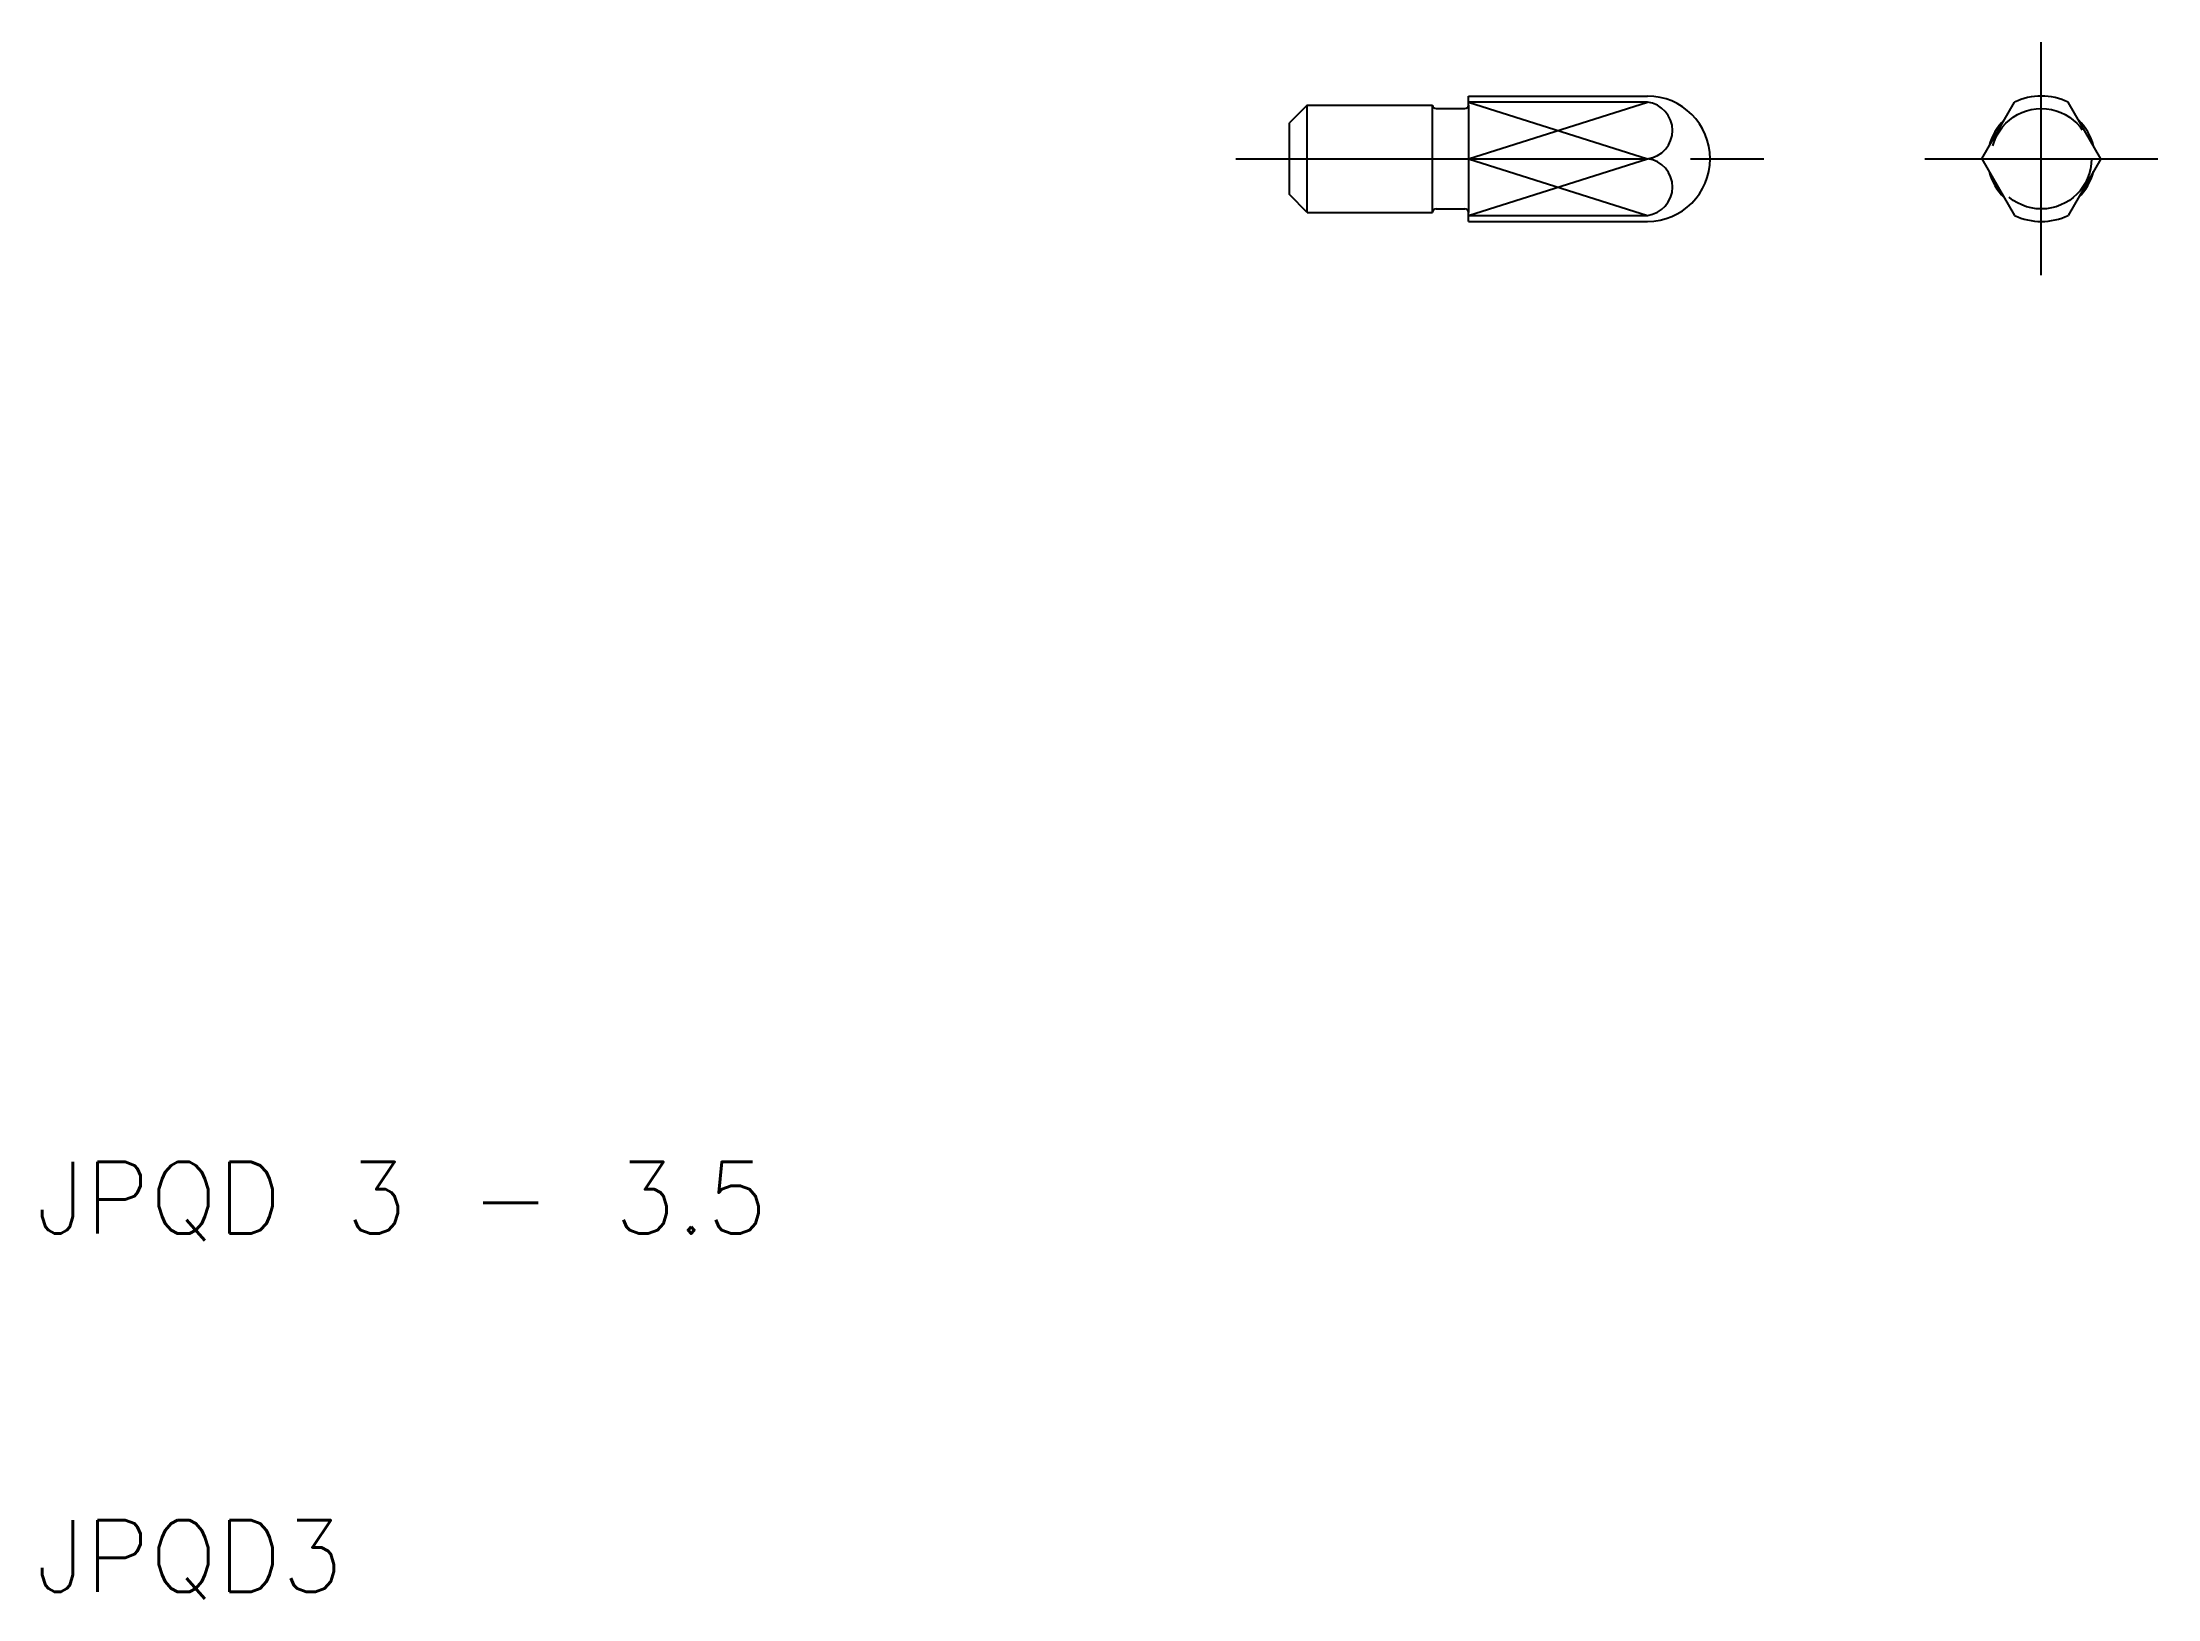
# Model space of a CAD drawing. Extents: x 10.2 to 69.2, y 9.8 to 53.2.
import ezdxf

# ---------------------------------------------------------------- set-up
doc = ezdxf.new("R2010")
doc.units = 0
doc.header["$LTSCALE"] = 0.25
doc.linetypes.add('CENTER', pattern=[50.8, 31.75, -6.35, 6.35, -6.35])
doc.linetypes.add('DASHED', pattern=[19.05, 12.7, -6.35])
doc.layers.get('0').update_dxf_attribs({"linetype": 'CONTINUOUS'})
doc.layers.add('CENTER', color=1, linetype='CENTER')
doc.styles.get("Standard").update_dxf_attribs({"font": 'txt.shx'})

msp = doc.modelspace()

# ---------------------------------------------------------------- linework, layer by layer
for p, q in [((45.5, 51.5), (45, 51)), ((45.5, 51.5), (49, 51.5)), ((45.5, 48.5), (45.5, 51.5)), ((45.5, 48.5), (45.5, 51.5)), ((49, 48.5), (49, 51.5)), ((49.1, 51.4), (49.9, 51.4)), ((50, 51.75), (55, 51.75)), ((50, 51.5), (50, 51.75)), ((55, 51.581139), (50, 51.581139)), ((50, 51.5), (50, 48.5)), ((64.337129, 50), (65.25, 51.581139)), ((67.662871, 50), (66.75, 51.581139)), ((45, 49), (45, 51)), ((50, 50), (55, 50)), ((64.337129, 50), (65.25, 48.418861)), ((67.662871, 50), (66.75, 48.418861)), ((45.5, 48.5), (45, 49)), ((45.5, 48.5), (49, 48.5)), ((49.1, 48.6), (49.9, 48.6)), ((50, 48.25), (50, 48.5)), ((50, 48.418861), (55, 48.418861)), ((50, 48.25), (55, 48.25))]:
    msp.add_line(p, q)
at = {"color": 3}
for p, q in [((50, 50), (55, 51.581139)), ((50, 51.581139), (55, 50)), ((50, 50), (55, 48.418861)), ((50, 48.418861), (55, 50))]:
    msp.add_line(p, q, dxfattribs=at)
at = {"color": 3, "linetype": 'DASHED'}
msp.add_circle((66, 50), 1.4, dxfattribs=at)
for centre, radius, start, end in [((49.1, 51.5), 0.1, 180, 270), ((49.9, 51.5), 0.1, 270, 0), ((55, 50), 1.75, 270, 90), ((54.903217, 50.790255), 0.796783, 277.339165, 83.023204), ((66, 50), 1.75, 64.623066, 115.376934), ((66, 50), 1.5, 133.751868, 166.248132), ((66, 50), 1.5, 13.751868, 46.248132), ((54.903217, 49.209745), 0.796783, 276.976796, 82.660835), ((66, 50), 1.5, 193.751868, 226.248132), ((66, 50), 1.5, 313.751868, 346.248132), ((49.1, 48.5), 0.1, 90, 180), ((49.9, 48.5), 0.1, 0, 90), ((66, 50), 1.75, 244.623066, 295.376934)]:
    msp.add_arc(centre, radius, start, end)
at = {"layer": 'CENTER', "color": 1, "linetype": 'CENTER'}
for p, q in [((66, 46.75), (66, 53.25)), ((66, 47), (66, 53)), ((43.5, 50), (58.25, 50)), ((62.75, 50), (69.25, 50)), ((63, 50), (69, 50))]:
    msp.add_line(p, q, dxfattribs=at)

# ---------------------------------------------------------------- texts
for s, p in [('JPQD 3 - 3.5', (10, 20)), ('JPQD3', (10, 10))]:
    msp.add_text(s, height=2).set_placement(p)

doc.saveas('drawing.dxf')
